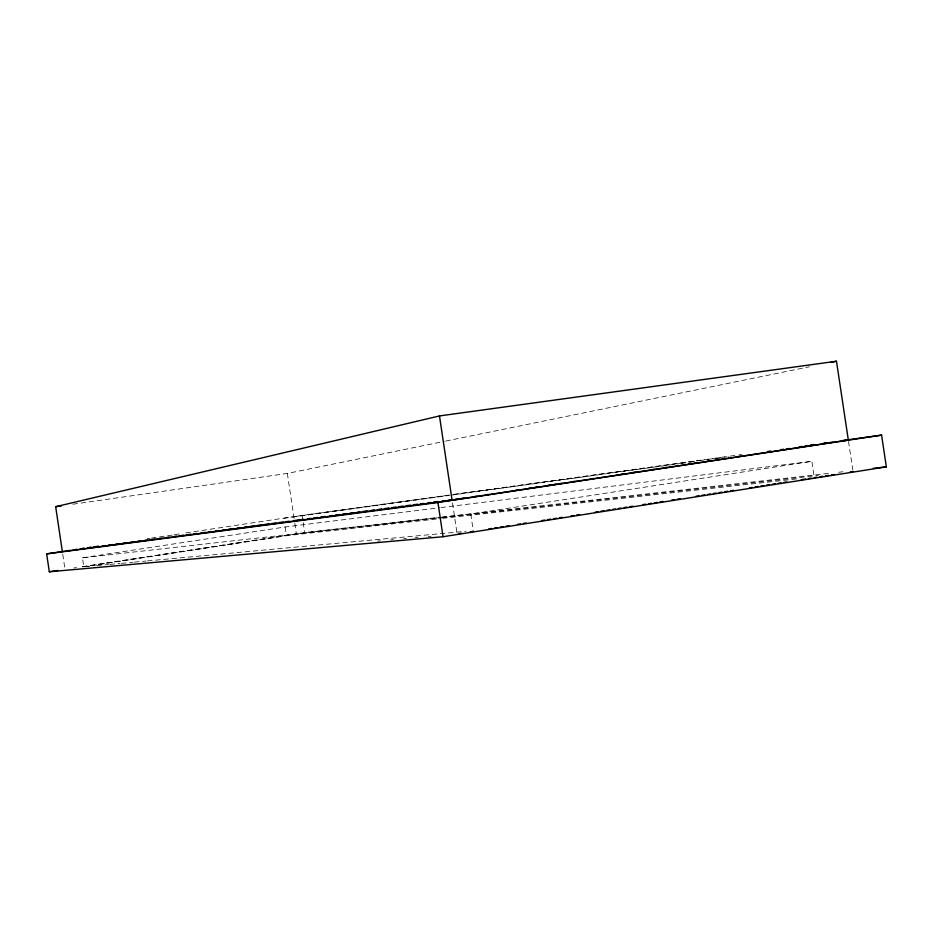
<?xml version="1.0" encoding="UTF-8"?>
<svg xmlns="http://www.w3.org/2000/svg" width="933" height="933" viewBox="0 0 933 933"><rect width="100%" height="100%" fill="white"/><g stroke="black" fill="none" stroke-linecap="round" stroke-linejoin="round"><path stroke-width="0.7" stroke-dasharray="4.67 3.5" d="M72.937 504.228L287.352 473.439L444.248 441.379M445.671 441.087L809.378 366.774M89.568 566.296L83.772 566.832L82.431 557.817L470.768 514.06L811.862 461.322L813.996 475.538M73.707 568.022L76.576 567.579M82.314 566.693L304.683 532.568L440.703 517.209M82.267 566.867L296.402 534.003L440.982 517.768M83.772 566.832L286.431 535.717L441.157 518.491M147.111 538.749L149.991 538.318M151.426 538.096L173.106 534.936M174.389 534.644L180.244 533.804M185.865 532.906L302.117 515.401L452.027 494.63M82.431 557.817L285.136 526.993L439.548 507.739M453.473 494.432L728.79 456.295M730.224 456.097L737.432 455.094M738.878 454.896L741.758 454.499M293.825 516.695L448.33 495.33M454.103 494.525L698.141 460.774M699.587 460.575L714.025 458.581M715.471 458.383L722.69 457.38M724.136 457.182L727.017 456.785M283.83 518.258L449.449 495.4M450.896 495.201L679.9 463.584M681.335 463.386L688.531 462.395M689.977 462.197L695.738 461.403M717.337 458.418L720.218 458.021M440.982 507.564L811.862 461.322M442.149 517.045L831.361 473.078M838.604 472.261L842.942 471.76M442.429 517.605L818.346 475.422M442.604 518.34L798.31 478.734M96.799 565.62L108.391 564.547M109.837 564.407L119.972 563.462M121.418 563.334L132.999 562.261M134.445 562.121L146.026 561.048M147.472 560.908L466.01 531.297M377.55 541.117L380.442 540.848M390.565 539.939L393.458 539.671M403.592 538.749L406.485 538.493M415.162 537.7L418.054 537.431M428.189 536.51L431.081 536.253M848.529 441.437L852.832 470.092M470.768 514.06L473.241 530.62M452.505 502.992L456.913 532.486M302.117 515.401L302.98 521.127M303.19 522.55L304.683 532.568M287.352 473.439L294.618 522.025M294.816 523.355L296.402 534.003M285.136 526.993L286.431 535.717M62.756 554.33L64.809 568.139"/><path stroke-width="1.4" d="M55.665 506.701L439.478 415.931L836.481 361.234L848.319 440.014L452.085 500.181L62.348 551.566L55.665 506.701L61.415 505.873M830.767 362.401L836.481 361.234M458.558 533.664L461.438 533.209M470.08 531.845L472.961 531.39M488.799 528.894L491.679 528.44M494.56 527.985L497.441 527.542M500.31 527.087L503.19 526.632M506.071 526.177L508.951 525.722M517.593 524.358L520.474 523.903M523.355 523.448L526.235 523.005M542.073 520.509L544.942 520.054M547.823 519.599L550.703 519.145M553.584 518.69L556.465 518.235M559.345 517.78L562.226 517.325M570.868 515.972L573.737 515.517M576.617 515.063L579.498 514.608M595.336 512.112L598.216 511.657M601.097 511.202L603.978 510.759M606.858 510.304L609.739 509.85M612.619 509.395L615.5 508.94M618.369 508.485L621.25 508.03M624.13 507.575L627.011 507.12M629.892 506.677L632.772 506.222M642.849 504.636L645.729 504.182M648.61 503.727L651.491 503.272M654.371 502.817L657.252 502.362M660.121 501.907L663.001 501.453M671.643 500.1L674.524 499.645M677.405 499.19L680.285 498.735M696.123 496.239L699.004 495.785M701.884 495.33L704.753 494.875M707.634 494.432L710.514 493.977M713.395 493.522L716.276 493.067M719.156 492.612L722.037 492.158M724.918 491.703L727.798 491.248M730.679 490.793L733.548 490.35M749.386 487.854L752.266 487.399M755.147 486.944L758.028 486.49M760.908 486.035L763.789 485.58M766.669 485.125L769.55 484.67M772.431 484.227L775.3 483.772M778.18 483.317L781.061 482.862M783.942 482.408L786.822 481.953M801.225 479.69L805.541 479.002M808.421 478.547L811.302 478.104M814.182 477.649L817.063 477.195M819.932 476.74L822.813 476.285M825.693 475.83L828.574 475.375M831.455 474.92L834.335 474.465M850.173 471.981L853.054 471.527M62.441 551.508L46.65 553.887L49.309 571.766L443.058 536.732L886.35 466.862L881.58 435.128L842.662 440.528M49.309 571.766L57.916 570.436M66.663 550.913L69.613 550.423M73.847 549.84L76.786 549.339M81.031 548.756L83.97 548.266M88.227 547.671L91.142 547.181M94.023 546.855L98.338 546.202M474.046 496.624L476.926 496.193M485.568 494.875L488.449 494.443M515.797 490.291L518.678 489.848M528.754 488.321L531.635 487.889M534.516 487.446L537.396 487.014M547.473 485.475L550.353 485.043M553.234 484.6L556.115 484.169M558.995 483.737L561.876 483.294M571.952 481.766L574.833 481.323M590.671 478.921L593.551 478.489M620.9 474.337L623.78 473.894M632.422 472.588L635.303 472.145M651.141 469.742L654.021 469.299M664.098 467.771L666.978 467.34M669.859 466.897L672.74 466.465M688.577 464.063L691.458 463.619M694.339 463.188L697.219 462.745M707.296 461.217L710.176 460.785M737.525 456.622L740.405 456.19M767.766 452.039L770.646 451.595M780.723 450.068L783.603 449.636M786.484 449.193L789.365 448.761M799.441 447.222L802.322 446.79M805.202 446.359L808.083 445.916L805.191 446.289M46.65 553.887L437.939 502.514L881.58 435.128M810.952 444.913L813.833 444.516M823.921 443.117L826.801 442.72M799.219 446.802L802.112 446.394M804.992 445.997L807.885 445.601M810.765 445.204L813.658 444.796M823.769 443.408L826.65 443M829.542 442.604L832.434 442.207M842.534 440.808L845.426 440.411M767.754 451.467L770.635 451.071M780.711 449.671L783.592 449.274M786.472 448.878L789.353 448.481M799.441 447.094L802.322 446.697M81.089 548.802L83.97 548.417M88.308 547.846L91.201 547.461M94.093 547.076L98.42 546.505M102.758 545.933L105.651 545.548M108.531 545.164L112.87 544.592M115.762 544.207L118.654 543.822M122.981 543.251L125.873 542.866M130.212 542.295L134.539 541.723M137.431 541.338L140.323 540.953M144.662 540.382L147.542 539.997M151.881 539.426L154.773 539.041M159.1 538.469L161.992 538.084M166.331 537.513L169.223 537.128M173.55 536.557L176.442 536.172M179.334 535.787L183.661 535.215M186.553 534.831L190.892 534.259M193.784 533.874L196.665 533.489M201.003 532.918L205.342 532.346M208.222 531.962L211.115 531.577M215.453 531.005L218.345 530.62M222.672 530.049L225.564 529.664M228.457 529.279L232.784 528.708M237.122 528.125L240.014 527.751M244.341 527.168L247.233 526.795M250.126 526.41L254.464 525.827M257.345 525.454L261.683 524.871M264.575 524.498L268.902 523.914M271.795 523.541L276.133 522.958M279.025 522.573L283.352 522.002M286.244 521.617L289.137 521.244M293.463 520.661L303.587 519.319M307.913 518.748L310.806 518.363M313.698 517.99L318.025 517.407M320.917 517.022L325.255 516.45M329.594 515.879L332.475 515.494M335.367 515.109L339.705 514.538M342.586 514.153L346.924 513.582M349.817 513.197L354.155 512.625M357.036 512.24L359.928 511.855M362.82 511.471L367.159 510.899M371.486 510.328L374.378 509.943M378.716 509.371L381.597 508.986M384.489 508.602L388.828 508.03M391.72 507.645L396.047 507.074M398.939 506.689L403.278 506.118M406.158 505.733L410.497 505.161M413.389 504.776L417.716 504.205M420.608 503.82L423.5 503.435M427.839 502.864L430.719 502.479M433.612 502.094L437.95 501.522M442.277 500.951L445.169 500.566M448.062 500.181L450.954 499.796M455.281 499.225L458.173 498.84M461.065 498.455L463.958 498.082M873.323 468.331L886.35 466.862M439.478 415.931L452.085 500.181M437.939 502.514L443.058 536.732"/></g></svg>
